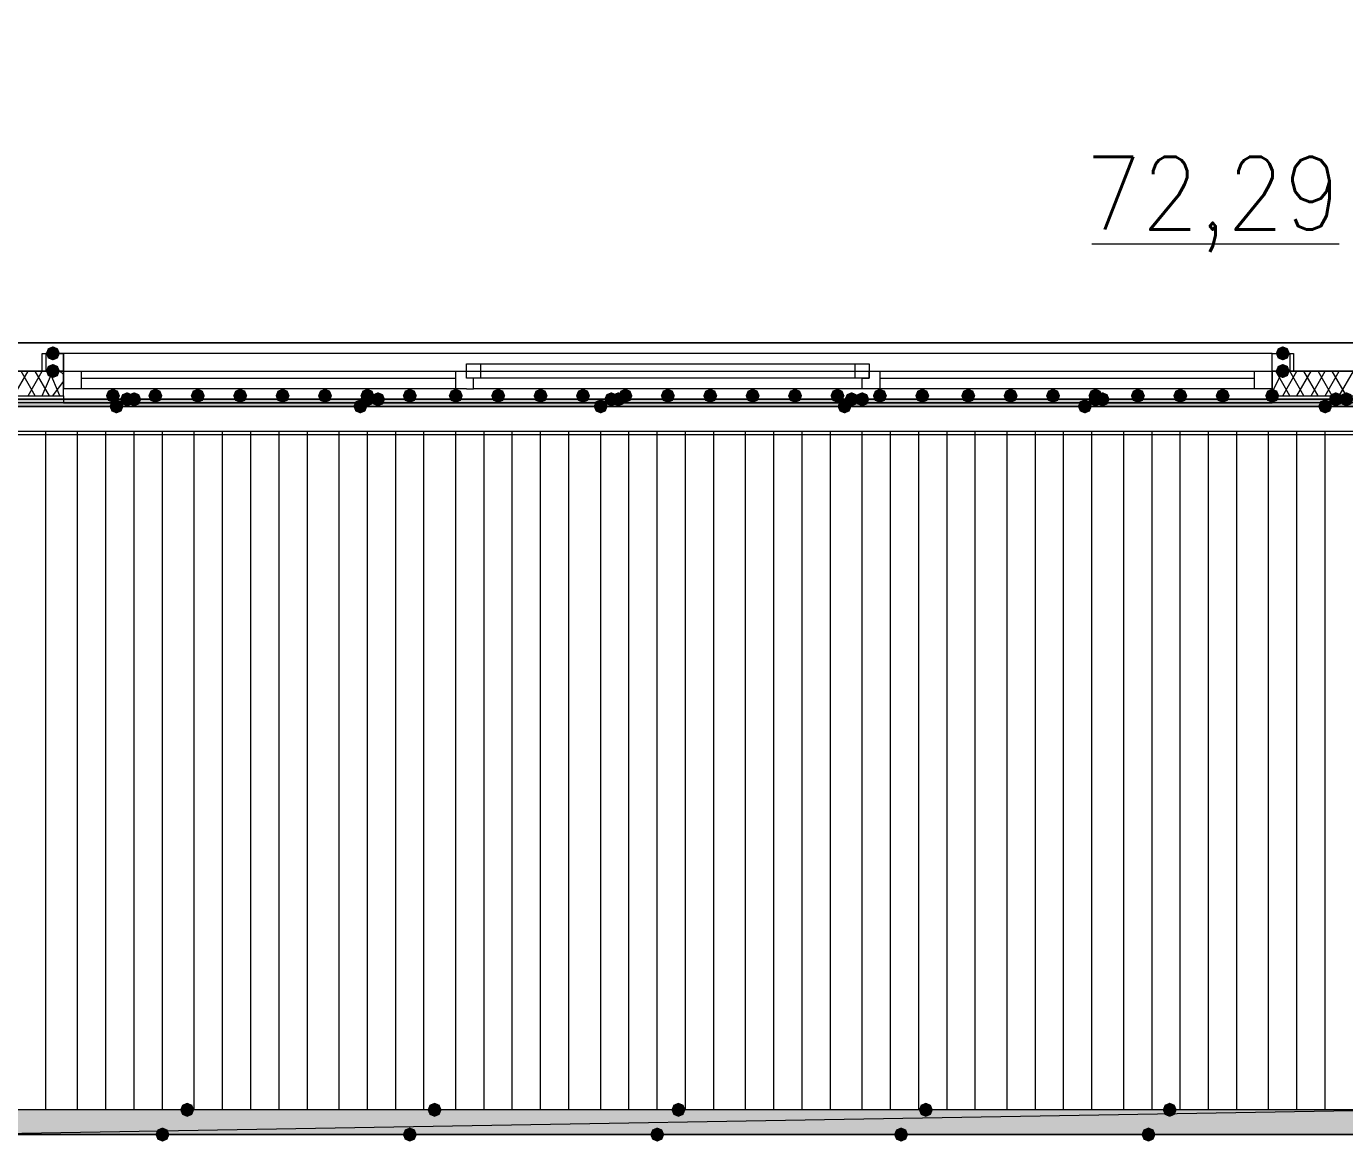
# Model space of a CAD drawing. Header units: millimetres. Extents: x 0 to 420, y 0 to 297.
# Drawn here: x 261.64 to 277.43, y 96.35 to 109.71 of the extents above; entities that cross this region are included whole.
import ezdxf

# ---------------------------------------------------------------- set-up
doc = ezdxf.new("R2010")
doc.units = ezdxf.units.MM
doc.styles.get("Standard").update_dxf_attribs({"font": 'STANDARD'})

msp = doc.modelspace()

# ---------------------------------------------------------------- hatches: boundary and pattern name
for color, points in [(7, [(262.043333, 105.791), (262.018462, 105.731204), (261.958667, 105.706333), (261.898871, 105.731204), (261.874, 105.791), (261.898871, 105.850796), (261.958667, 105.875667), (262.018462, 105.850796)]), (7, [(276.775333, 105.791), (276.750463, 105.731204), (276.690667, 105.706333), (276.630871, 105.731204), (276.606, 105.791), (276.630871, 105.850796), (276.690667, 105.875667), (276.750462, 105.850796)]), (7, [(262.043333, 105.579333), (262.018462, 105.519537), (261.958667, 105.494667), (261.898871, 105.519537), (261.874, 105.579333), (261.898871, 105.639129), (261.958667, 105.664), (262.018462, 105.639129)]), (7, [(276.775333, 105.579333), (276.750463, 105.519537), (276.690667, 105.494667), (276.630871, 105.519537), (276.606, 105.579333), (276.630871, 105.639129), (276.690667, 105.664), (276.750462, 105.639129)]), (7, [(262.763, 105.283), (262.738129, 105.223204), (262.678333, 105.198333), (262.618538, 105.223204), (262.593667, 105.283), (262.618537, 105.342796), (262.678333, 105.367667), (262.738129, 105.342796)]), (254, [(262.932333, 105.240667), (262.907462, 105.180871), (262.847667, 105.156), (262.787871, 105.180871), (262.763, 105.240667), (262.787871, 105.300462), (262.847667, 105.325333), (262.907462, 105.300463)]), (254, [(263.017, 105.240667), (262.992129, 105.180871), (262.932333, 105.156), (262.872538, 105.180871), (262.847667, 105.240667), (262.872537, 105.300462), (262.932333, 105.325333), (262.992129, 105.300463)]), (254, [(263.017, 105.240667), (262.992129, 105.180871), (262.932333, 105.156), (262.872538, 105.180871), (262.847667, 105.240667), (262.872537, 105.300462), (262.932333, 105.325333), (262.992129, 105.300463)]), (7, [(263.271, 105.283), (263.246129, 105.223204), (263.186333, 105.198333), (263.126538, 105.223204), (263.101667, 105.283), (263.126537, 105.342796), (263.186333, 105.367667), (263.246129, 105.342796)]), (7, [(263.779, 105.283), (263.754129, 105.223204), (263.694333, 105.198333), (263.634537, 105.223204), (263.609667, 105.283), (263.634537, 105.342796), (263.694333, 105.367667), (263.754129, 105.342796)]), (7, [(264.287, 105.283), (264.262129, 105.223204), (264.202333, 105.198333), (264.142538, 105.223204), (264.117667, 105.283), (264.142537, 105.342796), (264.202333, 105.367667), (264.262129, 105.342796)]), (7, [(264.795, 105.283), (264.770129, 105.223204), (264.710333, 105.198333), (264.650538, 105.223204), (264.625667, 105.283), (264.650537, 105.342796), (264.710333, 105.367667), (264.770129, 105.342796)]), (7, [(265.303, 105.283), (265.278129, 105.223204), (265.218333, 105.198333), (265.158537, 105.223204), (265.133667, 105.283), (265.158537, 105.342796), (265.218333, 105.367667), (265.278129, 105.342796)]), (7, [(265.811, 105.283), (265.786129, 105.223204), (265.726333, 105.198333), (265.666538, 105.223204), (265.641667, 105.283), (265.666537, 105.342796), (265.726333, 105.367667), (265.786129, 105.342796)]), (254, [(265.811, 105.240667), (265.786129, 105.180871), (265.726333, 105.156), (265.666538, 105.180871), (265.641667, 105.240667), (265.666537, 105.300462), (265.726333, 105.325333), (265.786129, 105.300463)]), (254, [(265.938, 105.240667), (265.913129, 105.180871), (265.853333, 105.156), (265.793537, 105.180871), (265.768667, 105.240667), (265.793537, 105.300462), (265.853333, 105.325333), (265.913129, 105.300463)]), (254, [(265.938, 105.240667), (265.913129, 105.180871), (265.853333, 105.156), (265.793537, 105.180871), (265.768667, 105.240667), (265.793537, 105.300462), (265.853333, 105.325333), (265.913129, 105.300463)]), (7, [(266.319, 105.283), (266.294129, 105.223204), (266.234333, 105.198333), (266.174538, 105.223204), (266.149667, 105.283), (266.174537, 105.342796), (266.234333, 105.367667), (266.294129, 105.342796)]), (7, [(266.869333, 105.283), (266.844462, 105.223204), (266.784667, 105.198333), (266.724871, 105.223204), (266.7, 105.283), (266.724871, 105.342796), (266.784667, 105.367667), (266.844462, 105.342796)]), (7, [(267.377333, 105.283), (267.352463, 105.223204), (267.292667, 105.198333), (267.232871, 105.223204), (267.208, 105.283), (267.232871, 105.342796), (267.292667, 105.367667), (267.352462, 105.342796)]), (7, [(267.885333, 105.283), (267.860462, 105.223204), (267.800667, 105.198333), (267.740871, 105.223204), (267.716, 105.283), (267.740871, 105.342796), (267.800667, 105.367667), (267.860462, 105.342796)]), (7, [(268.393333, 105.283), (268.368462, 105.223204), (268.308667, 105.198333), (268.248871, 105.223204), (268.224, 105.283), (268.248871, 105.342796), (268.308667, 105.367667), (268.368462, 105.342796)]), (254, [(268.732, 105.240667), (268.707129, 105.180871), (268.647333, 105.156), (268.587538, 105.180871), (268.562667, 105.240667), (268.587537, 105.300462), (268.647333, 105.325333), (268.707129, 105.300463)]), (254, [(268.816667, 105.240667), (268.791796, 105.180871), (268.732, 105.156), (268.672204, 105.180871), (268.647333, 105.240667), (268.672204, 105.300462), (268.732, 105.325333), (268.791796, 105.300463)]), (254, [(268.816667, 105.240667), (268.791796, 105.180871), (268.732, 105.156), (268.672204, 105.180871), (268.647333, 105.240667), (268.672204, 105.300462), (268.732, 105.325333), (268.791796, 105.300463)]), (7, [(268.901333, 105.283), (268.876463, 105.223204), (268.816667, 105.198333), (268.756871, 105.223204), (268.732, 105.283), (268.756871, 105.342796), (268.816667, 105.367667), (268.876462, 105.342796)]), (7, [(269.409333, 105.283), (269.384462, 105.223204), (269.324667, 105.198333), (269.264871, 105.223204), (269.24, 105.283), (269.264871, 105.342796), (269.324667, 105.367667), (269.384462, 105.342796)]), (7, [(269.917333, 105.283), (269.892462, 105.223204), (269.832667, 105.198333), (269.772871, 105.223204), (269.748, 105.283), (269.772871, 105.342796), (269.832667, 105.367667), (269.892462, 105.342796)]), (7, [(270.425333, 105.283), (270.400463, 105.223204), (270.340667, 105.198333), (270.280871, 105.223204), (270.256, 105.283), (270.280871, 105.342796), (270.340667, 105.367667), (270.400462, 105.342796)]), (7, [(270.933333, 105.283), (270.908462, 105.223204), (270.848667, 105.198333), (270.788871, 105.223204), (270.764, 105.283), (270.788871, 105.342796), (270.848667, 105.367667), (270.908462, 105.342796)]), (7, [(271.441333, 105.283), (271.416462, 105.223204), (271.356667, 105.198333), (271.296871, 105.223204), (271.272, 105.283), (271.296871, 105.342796), (271.356667, 105.367667), (271.416462, 105.342796)]), (254, [(271.610667, 105.240667), (271.585796, 105.180871), (271.526, 105.156), (271.466204, 105.180871), (271.441333, 105.240667), (271.466204, 105.300462), (271.526, 105.325333), (271.585796, 105.300463)]), (254, [(271.737667, 105.240667), (271.712796, 105.180871), (271.653, 105.156), (271.593204, 105.180871), (271.568333, 105.240667), (271.593204, 105.300462), (271.653, 105.325333), (271.712796, 105.300463)]), (254, [(271.737667, 105.240667), (271.712796, 105.180871), (271.653, 105.156), (271.593204, 105.180871), (271.568333, 105.240667), (271.593204, 105.300462), (271.653, 105.325333), (271.712796, 105.300463)]), (7, [(271.949333, 105.283), (271.924463, 105.223204), (271.864667, 105.198333), (271.804871, 105.223204), (271.78, 105.283), (271.804871, 105.342796), (271.864667, 105.367667), (271.924462, 105.342796)]), (7, [(272.457333, 105.283), (272.432462, 105.223204), (272.372667, 105.198333), (272.312871, 105.223204), (272.288, 105.283), (272.312871, 105.342796), (272.372667, 105.367667), (272.432462, 105.342796)]), (7, [(273.007667, 105.283), (272.982796, 105.223204), (272.923, 105.198333), (272.863204, 105.223204), (272.838333, 105.283), (272.863204, 105.342796), (272.923, 105.367667), (272.982796, 105.342796)]), (7, [(273.515667, 105.283), (273.490796, 105.223204), (273.431, 105.198333), (273.371204, 105.223204), (273.346333, 105.283), (273.371204, 105.342796), (273.431, 105.367667), (273.490796, 105.342796)]), (7, [(274.023667, 105.283), (273.998796, 105.223204), (273.939, 105.198333), (273.879204, 105.223204), (273.854333, 105.283), (273.879204, 105.342796), (273.939, 105.367667), (273.998796, 105.342796)]), (7, [(274.531667, 105.283), (274.506796, 105.223204), (274.447, 105.198333), (274.387204, 105.223204), (274.362333, 105.283), (274.387204, 105.342796), (274.447, 105.367667), (274.506796, 105.342796)]), (254, [(274.531667, 105.240667), (274.506796, 105.180871), (274.447, 105.156), (274.387204, 105.180871), (274.362333, 105.240667), (274.387204, 105.300462), (274.447, 105.325333), (274.506796, 105.300463)]), (254, [(274.616333, 105.240667), (274.591462, 105.180871), (274.531667, 105.156), (274.471871, 105.180871), (274.447, 105.240667), (274.471871, 105.300462), (274.531667, 105.325333), (274.591462, 105.300463)]), (254, [(274.616333, 105.240667), (274.591462, 105.180871), (274.531667, 105.156), (274.471871, 105.180871), (274.447, 105.240667), (274.471871, 105.300462), (274.531667, 105.325333), (274.591462, 105.300463)]), (7, [(275.039667, 105.283), (275.014796, 105.223204), (274.955, 105.198333), (274.895204, 105.223204), (274.870333, 105.283), (274.895204, 105.342796), (274.955, 105.367667), (275.014796, 105.342796)]), (7, [(275.547667, 105.283), (275.522796, 105.223204), (275.463, 105.198333), (275.403204, 105.223204), (275.378333, 105.283), (275.403204, 105.342796), (275.463, 105.367667), (275.522796, 105.342796)]), (7, [(276.055667, 105.283), (276.030796, 105.223204), (275.971, 105.198333), (275.911204, 105.223204), (275.886333, 105.283), (275.911204, 105.342796), (275.971, 105.367667), (276.030796, 105.342796)]), (7, [(276.648333, 105.283), (276.623462, 105.223204), (276.563667, 105.198333), (276.503871, 105.223204), (276.479, 105.283), (276.503871, 105.342796), (276.563667, 105.367667), (276.623462, 105.342796)]), (254, [(277.410333, 105.240667), (277.385463, 105.180871), (277.325667, 105.156), (277.265871, 105.180871), (277.241, 105.240667), (277.265871, 105.300462), (277.325667, 105.325333), (277.385462, 105.300463)]), (254, [(277.537333, 105.240667), (277.512462, 105.180871), (277.452667, 105.156), (277.392871, 105.180871), (277.368, 105.240667), (277.392871, 105.300462), (277.452667, 105.325333), (277.512462, 105.300463)]), (254, [(277.537333, 105.240667), (277.512462, 105.180871), (277.452667, 105.156), (277.392871, 105.180871), (277.368, 105.240667), (277.392871, 105.300462), (277.452667, 105.325333), (277.512462, 105.300463)]), (254, [(262.805333, 105.156), (262.780463, 105.096204), (262.720667, 105.071333), (262.660871, 105.096204), (262.636, 105.156), (262.660871, 105.215796), (262.720667, 105.240667), (262.780462, 105.215796)]), (254, [(265.726333, 105.156), (265.701462, 105.096204), (265.641667, 105.071333), (265.581871, 105.096204), (265.557, 105.156), (265.581871, 105.215796), (265.641667, 105.240667), (265.701462, 105.215796)]), (254, [(268.605, 105.156), (268.580129, 105.096204), (268.520333, 105.071333), (268.460537, 105.096204), (268.435667, 105.156), (268.460537, 105.215796), (268.520333, 105.240667), (268.580129, 105.215796)]), (254, [(271.526, 105.156), (271.501129, 105.096204), (271.441333, 105.071333), (271.381538, 105.096204), (271.356667, 105.156), (271.381537, 105.215796), (271.441333, 105.240667), (271.501129, 105.215796)]), (254, [(274.404667, 105.156), (274.379796, 105.096204), (274.32, 105.071333), (274.260204, 105.096204), (274.235333, 105.156), (274.260204, 105.215796), (274.32, 105.240667), (274.379796, 105.215796)]), (254, [(277.283333, 105.156), (277.258462, 105.096204), (277.198667, 105.071333), (277.138871, 105.096204), (277.114, 105.156), (277.138871, 105.215796), (277.198667, 105.240667), (277.258462, 105.215796)]), (254, [(263.652, 96.731667), (263.627129, 96.671871), (263.567333, 96.647), (263.507538, 96.671871), (263.482667, 96.731667), (263.507537, 96.791462), (263.567333, 96.816333), (263.627129, 96.791463)]), (254, [(266.615333, 96.731667), (266.590462, 96.671871), (266.530667, 96.647), (266.470871, 96.671871), (266.446, 96.731667), (266.470871, 96.791462), (266.530667, 96.816333), (266.590462, 96.791463)]), (254, [(269.536333, 96.731667), (269.511462, 96.671871), (269.451667, 96.647), (269.391871, 96.671871), (269.367, 96.731667), (269.391871, 96.791462), (269.451667, 96.816333), (269.511462, 96.791463)]), (254, [(272.499667, 96.731667), (272.474796, 96.671871), (272.415, 96.647), (272.355204, 96.671871), (272.330333, 96.731667), (272.355204, 96.791462), (272.415, 96.816333), (272.474796, 96.791463)]), (254, [(275.420667, 96.731667), (275.395796, 96.671871), (275.336, 96.647), (275.276204, 96.671871), (275.251333, 96.731667), (275.276204, 96.791462), (275.336, 96.816333), (275.395796, 96.791463)]), (254, [(263.355667, 96.435333), (263.330796, 96.375538), (263.271, 96.350667), (263.211204, 96.375538), (263.186333, 96.435333), (263.211204, 96.495129), (263.271, 96.52), (263.330796, 96.495129)]), (254, [(266.319, 96.435333), (266.294129, 96.375538), (266.234333, 96.350667), (266.174538, 96.375538), (266.149667, 96.435333), (266.174537, 96.495129), (266.234333, 96.52), (266.294129, 96.495129)]), (254, [(269.282333, 96.435333), (269.257462, 96.375538), (269.197667, 96.350667), (269.137871, 96.375538), (269.113, 96.435333), (269.137871, 96.495129), (269.197667, 96.52), (269.257462, 96.495129)]), (254, [(272.203333, 96.435333), (272.178463, 96.375538), (272.118667, 96.350667), (272.058871, 96.375538), (272.034, 96.435333), (272.058871, 96.495129), (272.118667, 96.52), (272.178462, 96.495129)]), (254, [(275.166667, 96.435333), (275.141796, 96.375538), (275.082, 96.350667), (275.022204, 96.375538), (274.997333, 96.435333), (275.022204, 96.495129), (275.082, 96.52), (275.141796, 96.495129)])]:
    msp.add_hatch(color=color).paths.add_polyline_path(points, flags=0)
h = msp.add_hatch(color=7)
h.paths.add_polyline_path([(382.947333, 105.156), (120.904, 105.156), (382.947333, 105.240667)], flags=0)
h.paths.add_polyline_path([(120.904, 105.156), (382.947333, 105.240667), (120.904, 105.240667)], flags=0)
h = msp.add_hatch(color=7)
h.paths.add_polyline_path([(278.003, 96.435333), (260.646333, 96.435333), (278.003, 96.731667)], flags=0)
h.paths.add_polyline_path([(260.646333, 96.435333), (278.003, 96.731667), (260.646333, 96.731667)], flags=0)

# ---------------------------------------------------------------- linework, layer by layer
at = {"color": 7, "lineweight": 0}
for points in [[(394.335, 222.25), (260.265333, 222.25), (260.265333, 191.219667), (243.586, 191.219667), (243.586, 222.25), (109.516333, 222.25), (109.516333, 105.579333), (243.586, 105.579333), (243.586, 136.609667), (260.265333, 136.609667), (260.265333, 105.579333), (394.335, 105.579333)], [(243.586, 221.869), (243.586, 191.219667), (260.265333, 191.219667), (260.265333, 221.869), (393.954, 221.869), (393.954, 105.918), (260.265333, 105.918), (260.265333, 136.609667), (243.586, 136.609667), (243.586, 105.918), (109.897333, 105.918), (109.897333, 221.869)], [(261.831667, 105.791), (262.085667, 105.791), (262.085667, 105.579333), (261.831667, 105.579333)], [(261.874, 105.791), (261.874, 105.579333), (262.085667, 105.579333), (262.085667, 105.791)], [(266.911667, 105.664), (267.081, 105.664), (267.081, 105.494667), (266.911667, 105.494667)], [(271.737667, 105.494667), (271.568333, 105.494667), (271.568333, 105.664), (271.737667, 105.664)], [(276.563667, 105.791), (276.775333, 105.791), (276.775333, 105.579333), (276.563667, 105.579333), (276.563667, 105.791), (276.817667, 105.791), (276.817667, 105.579333), (276.563667, 105.579333)], [(262.085667, 105.579333), (262.085667, 105.367667)], [(276.563667, 105.579333), (276.563667, 105.367667)], [(382.947333, 105.156), (120.904, 105.156), (382.947333, 105.240667)], [(120.904, 105.156), (382.947333, 105.240667), (120.904, 105.240667)], [(278.003, 105.198333), (260.646333, 105.198333), (260.646333, 104.817333), (278.003, 104.817333)], [(382.947333, 97.324333), (382.947333, 96.731667), (120.904, 96.731667), (120.904, 97.324333), (120.904, 104.309333), (120.904, 104.859667), (382.947333, 104.859667), (382.947333, 104.309333)], [(278.003, 96.435333), (260.646333, 96.435333), (278.003, 96.731667)], [(260.646333, 96.435333), (278.003, 96.731667), (260.646333, 96.731667)], [(278.003, 96.731667), (260.646333, 96.731667), (260.646333, 96.435333), (278.003, 96.435333)], [(268.181667, 96.435333), (270.467667, 96.435333)]]:
    msp.add_lwpolyline(points, close=True, dxfattribs=at)
at = {"color": 254, "lineweight": 0}
msp.add_lwpolyline([(243.586, 221.869), (109.897333, 221.869), (109.897333, 105.918), (243.586, 105.918), (243.586, 136.609667), (260.265333, 136.609667), (260.265333, 105.918), (393.954, 105.918), (393.954, 221.869), (260.265333, 221.869), (260.265333, 191.219667), (243.586, 191.219667)], close=True, dxfattribs=at)
at = {"color": 43, "lineweight": 0}
msp.add_lwpolyline([(260.265333, 105.579333), (277.876, 105.579333), (277.876, 140.081), (260.265333, 140.081)], close=True, dxfattribs=at)
at = {"color": 7, "lineweight": 0}
for points in [[(274.404667, 107.103333), (277.368, 107.103333)], [(269.324667, 105.791), (262.085667, 105.791), (262.085667, 105.706333)], [(269.324667, 105.791), (262.085667, 105.791), (262.085667, 105.706333)], [(262.085667, 105.706333), (262.085667, 105.579333), (269.324667, 105.579333)], [(262.085667, 105.706333), (262.085667, 105.579333), (269.324667, 105.579333)], [(267.081, 105.664), (271.568333, 105.664)], [(267.081, 105.664), (271.568333, 105.664)], [(276.563667, 105.706333), (276.563667, 105.791), (269.324667, 105.791)], [(276.563667, 105.706333), (276.563667, 105.791), (269.324667, 105.791)], [(269.324667, 105.579333), (276.563667, 105.579333), (276.563667, 105.706333)], [(269.324667, 105.579333), (276.563667, 105.579333), (276.563667, 105.706333)], [(262.085667, 105.579333), (260.265333, 105.579333)], [(261.493, 105.283), (261.662333, 105.579333)], [(261.747, 105.283), (261.577667, 105.579333)], [(261.662333, 105.283), (261.831667, 105.579333)], [(261.916333, 105.283), (261.747, 105.579333)], [(261.831667, 105.283), (261.958667, 105.579333)], [(262.043333, 105.283), (261.916333, 105.579333)], [(262.085667, 105.537), (262.043333, 105.579333)], [(262.085667, 105.283), (262.085667, 105.367667), (262.085667, 105.579333)], [(262.085667, 105.579333), (276.563667, 105.579333)], [(262.085667, 105.579333), (262.297333, 105.579333), (262.297333, 105.367667), (262.085667, 105.367667)], [(262.297333, 105.579333), (266.784667, 105.579333)], [(262.297333, 105.494667), (266.784667, 105.494667)], [(266.911667, 105.367667), (266.784667, 105.367667), (266.784667, 105.579333), (266.911667, 105.579333)], [(266.911667, 105.367667), (266.996333, 105.367667), (266.996333, 105.494667), (266.911667, 105.494667), (266.911667, 105.579333)], [(267.081, 105.579333), (271.568333, 105.579333)], [(271.568333, 105.494667), (267.081, 105.494667)], [(271.737667, 105.367667), (271.653, 105.367667), (271.653, 105.494667), (271.737667, 105.494667), (271.737667, 105.579333)], [(271.737667, 105.579333), (271.864667, 105.579333), (271.864667, 105.367667), (271.737667, 105.367667)], [(271.864667, 105.579333), (276.352, 105.579333)], [(271.864667, 105.494667), (276.352, 105.494667)], [(276.563667, 105.367667), (276.352, 105.367667), (276.352, 105.579333), (276.563667, 105.579333)], [(276.563667, 105.325333), (276.690667, 105.579333)], [(276.563667, 105.283), (276.563667, 105.367667), (276.563667, 105.579333)], [(279.484667, 105.579333), (276.563667, 105.579333)], [(276.775333, 105.283), (276.606, 105.579333)], [(276.690667, 105.283), (276.86, 105.579333)], [(276.944667, 105.283), (276.775333, 105.579333)], [(276.86, 105.283), (277.029333, 105.579333)], [(277.114, 105.283), (276.944667, 105.579333)], [(277.029333, 105.283), (277.198667, 105.579333)], [(277.283333, 105.283), (277.114, 105.579333)], [(277.198667, 105.283), (277.368, 105.579333)], [(277.452667, 105.283), (277.283333, 105.579333)], [(277.368, 105.283), (277.537333, 105.579333)], [(261.958667, 105.283), (262.085667, 105.452333)], [(262.085667, 105.283), (262.085667, 105.367667)], [(266.784667, 105.367667), (262.297333, 105.367667)], [(271.653, 105.367667), (266.996333, 105.367667)], [(276.352, 105.367667), (271.864667, 105.367667)], [(276.606, 105.283), (276.563667, 105.367667)], [(276.563667, 105.283), (276.563667, 105.367667)], [(383.243667, 105.240667), (120.904, 105.240667), (383.243667, 105.240667), (120.904, 105.240667)], [(382.947333, 105.240667), (120.904, 105.240667)], [(383.243667, 105.240667), (382.947333, 105.240667), (120.904, 105.240667)], [(383.243667, 105.240667), (120.904, 105.240667), (120.904, 105.156)], [(259.164667, 105.283), (262.085667, 105.283)], [(262.085667, 105.283), (262.085667, 105.198333), (276.563667, 105.198333), (276.563667, 105.283)], [(276.563667, 105.283), (279.484667, 105.283)], [(120.904, 105.156), (382.947333, 105.156)], [(278.003, 96.731667), (260.646333, 96.731667)], [(270.467667, 96.435333), (268.181667, 96.435333)]]:
    msp.add_lwpolyline(points, dxfattribs=at)
at = {"color": 253, "lineweight": 0}
for points in [[(261.874, 96.731667), (261.874, 104.859667)], [(262.255, 96.731667), (262.255, 104.859667)], [(262.593667, 96.731667), (262.593667, 104.859667)], [(262.932333, 96.731667), (262.932333, 104.859667)], [(263.271, 96.731667), (263.271, 104.859667)], [(263.652, 96.731667), (263.652, 104.859667)], [(263.990667, 96.731667), (263.990667, 104.859667)], [(264.329333, 96.731667), (264.329333, 104.859667)], [(264.668, 96.731667), (264.668, 104.859667)], [(265.006667, 96.731667), (265.006667, 104.859667)], [(265.387667, 96.731667), (265.387667, 104.859667)], [(265.726333, 96.731667), (265.726333, 104.859667)], [(266.065, 96.731667), (266.065, 104.859667)], [(266.403667, 96.731667), (266.403667, 104.859667)], [(266.784667, 96.731667), (266.784667, 104.859667)], [(267.123333, 96.731667), (267.123333, 104.859667)], [(267.462, 96.731667), (267.462, 104.859667)], [(267.800667, 96.731667), (267.800667, 104.859667)], [(268.139333, 96.731667), (268.139333, 104.859667)], [(268.520333, 96.731667), (268.520333, 104.859667)], [(268.859, 96.731667), (268.859, 104.859667)], [(269.197667, 96.731667), (269.197667, 104.859667)], [(269.536333, 96.731667), (269.536333, 104.859667)], [(269.875, 96.731667), (269.875, 104.859667)], [(270.256, 96.731667), (270.256, 104.859667)], [(270.594667, 96.731667), (270.594667, 104.859667)], [(270.933333, 96.731667), (270.933333, 104.859667)], [(271.272, 96.731667), (271.272, 104.859667)], [(271.653, 96.731667), (271.653, 104.859667)], [(271.991667, 96.731667), (271.991667, 104.859667)], [(272.330333, 96.731667), (272.330333, 104.859667)], [(272.669, 96.731667), (272.669, 104.859667)], [(273.007667, 96.731667), (273.007667, 104.859667)], [(273.388667, 96.731667), (273.388667, 104.859667)], [(273.727333, 96.731667), (273.727333, 104.859667)], [(274.066, 96.731667), (274.066, 104.859667)], [(274.404667, 96.731667), (274.404667, 104.859667)], [(274.785667, 96.731667), (274.785667, 104.859667)], [(275.124333, 96.731667), (275.124333, 104.859667)], [(275.463, 96.731667), (275.463, 104.859667)], [(275.801667, 96.731667), (275.801667, 104.859667)], [(276.140333, 96.731667), (276.140333, 104.859667)], [(276.521333, 96.731667), (276.521333, 104.859667)], [(276.86, 96.731667), (276.86, 104.859667)], [(277.198667, 96.731667), (277.198667, 104.859667)]]:
    msp.add_lwpolyline(points, dxfattribs=at)

# ---------------------------------------------------------------- texts
at = {"color": 7, "insert": (274.32, 108.144692), "char_height": 0.872032, "width": 2.76143467, "attachment_point": 1}
msp.add_mtext('72,29', dxfattribs=at)

doc.saveas('drawing.dxf')
